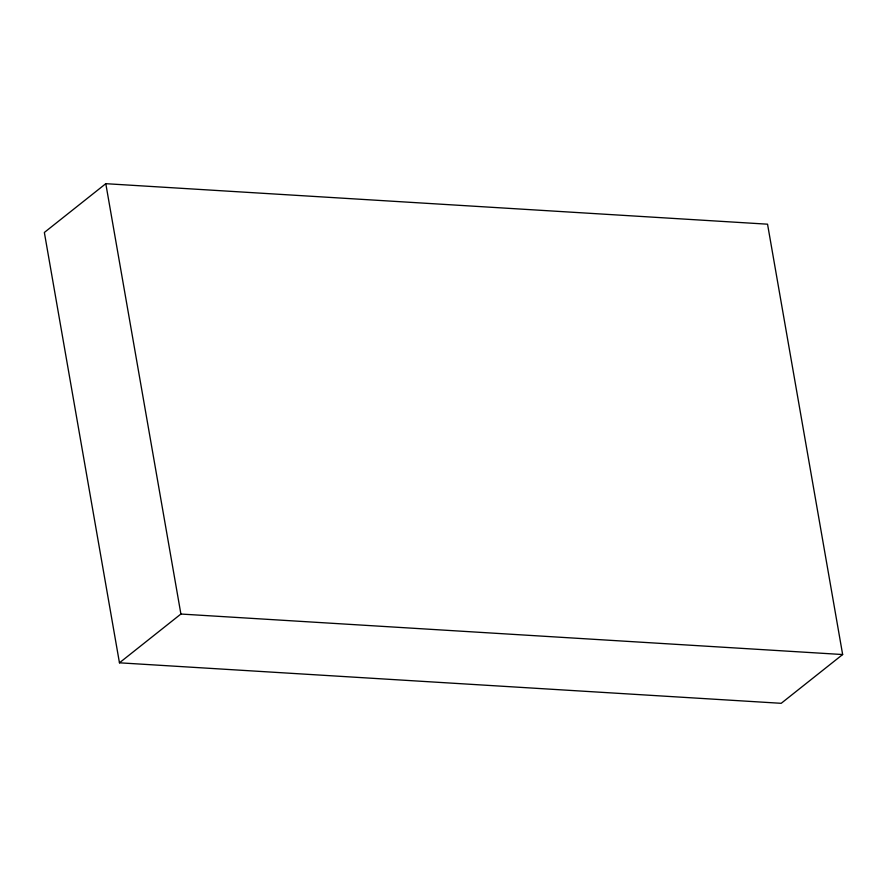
<?xml version="1.0" encoding="UTF-8"?>
<svg xmlns="http://www.w3.org/2000/svg" width="887" height="887" viewBox="0 0 887 887"><rect width="100%" height="100%" fill="white"/><g stroke="black" fill="none" stroke-linecap="round" stroke-linejoin="round"><path stroke-width="1.33" d="M105.797 183.687L44.35 232.461L119.457 662.811L781.203 703.313L842.65 654.539L767.543 224.189L105.797 183.687L180.904 614.037L119.457 662.811M180.904 614.037L842.65 654.539"/></g></svg>
